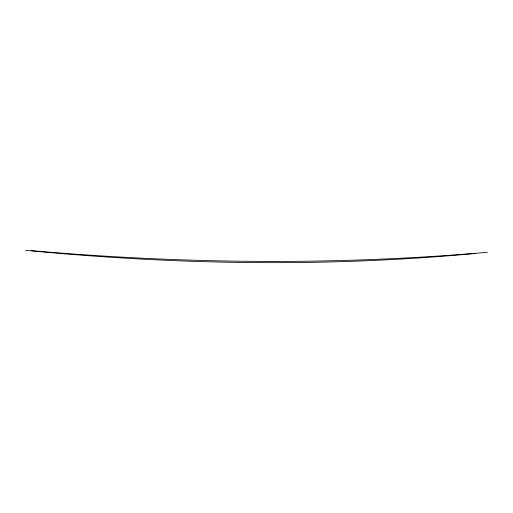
<?xml version="1.0" encoding="UTF-8"?>
<svg xmlns="http://www.w3.org/2000/svg" width="513" height="513" viewBox="0 0 513 513"><rect width="100%" height="100%" fill="white"/><g stroke="black" fill="none" stroke-linecap="round" stroke-linejoin="round"><path stroke-width="0.77" d="M475.448 253.454C325.89 267.414 175.068 264.798 25.65 250.338M487.35 252.281C335.688 265.51 182.917 263.881 31.319 250.633"/></g></svg>
